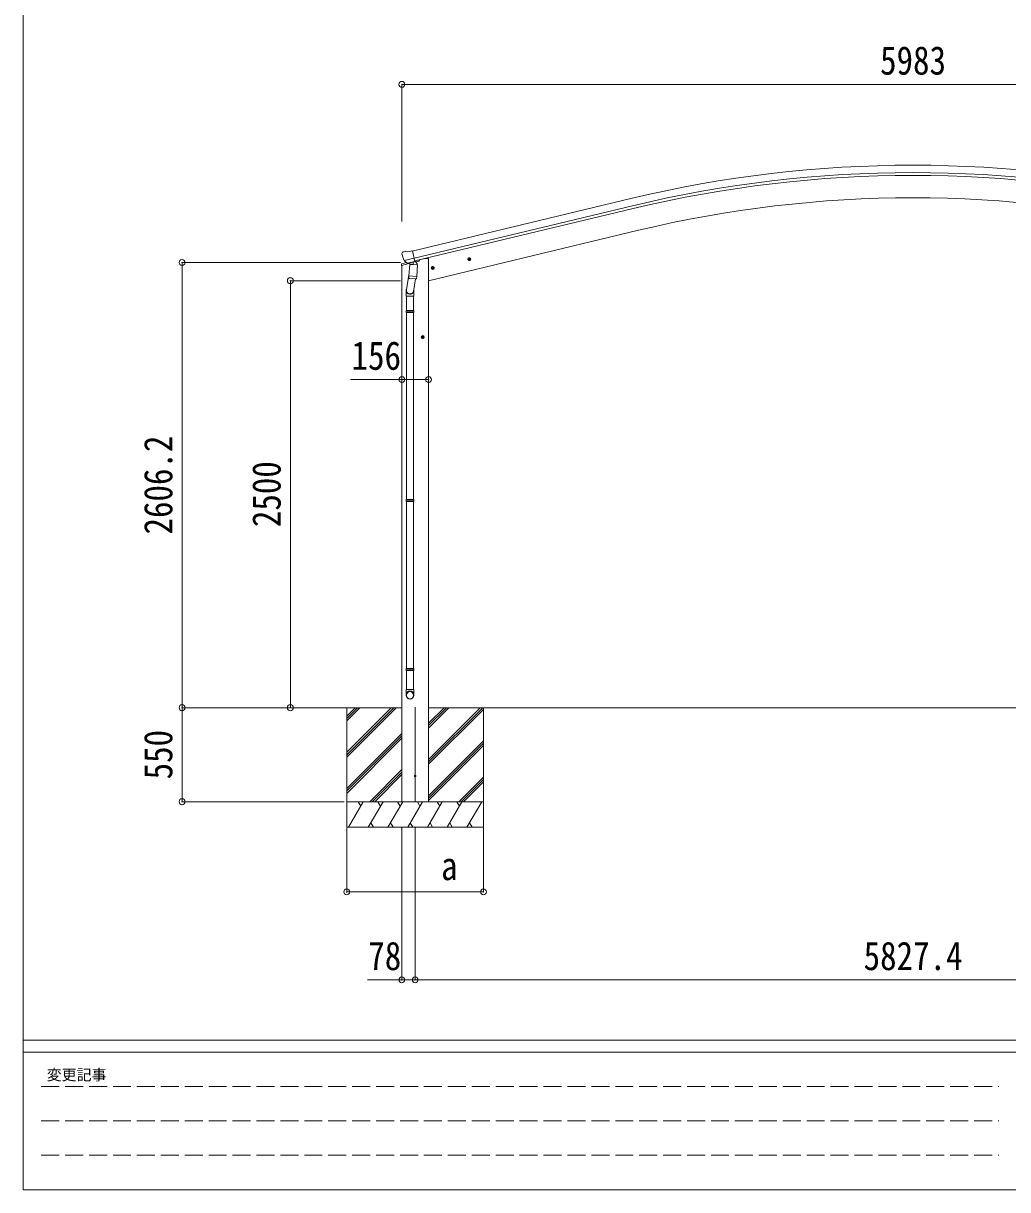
# Model space of a CAD drawing. Units: millimetres at full size. Extents: x -9783 to 9892, y -6828 to 6752.
# Drawn here: x -9783 to -4022, y -6828 to 0 of the extents above; entities that cross this region are included whole.
import ezdxf
from ezdxf.enums import TextEntityAlignment as Align

# ---------------------------------------------------------------- set-up
doc = ezdxf.new("R2010")
doc.units = ezdxf.units.MM
doc.header["$LTSCALE"] = 35
doc.header["$PDMODE"] = 32
doc.header["$PDSIZE"] = 35
doc.linetypes.add('DASHED3', pattern=[4, 3, -1])
for name, color, linetype, lineweight in [('0-0_0', 7, 'Continuous', 9), ('0-1_本体', 4, 'Continuous', 9), ('0-2_部品', 7, 'Continuous', 9), ('0-8_PARTS2', 2, 'Continuous', 9), ('0-A_寸法', 6, 'Continuous', 9), ('F-0_240', 7, 'Continuous', 9)]:
    doc.layers.add(name, color=color, linetype=linetype, lineweight=lineweight)
doc.styles.add('ＭＳ ゴシック', font='')
doc.styles.get('ＭＳ ゴシック').set_extended_font_data('MS Gothic')

msp = doc.modelspace()

# ---------------------------------------------------------------- linework, layer by layer
at = {"layer": '0-0_0'}
for p, q in [((-7567.49, -4006.79), (-8069.15, -4006.8)), ((-7889.94, -4055.39), (-7841.33, -4006.79)), ((-7889.94, -4069.54), (-7827.2, -4006.8)), ((-7889.94, -4083.68), (-7813.05, -4006.8)), ((-7889.94, -4295.81), (-7600.92, -4006.8)), ((-7889.94, -4281.67), (-7615.06, -4006.8)), ((-7889.94, -4267.52), (-7629.21, -4006.8)), ((-7889.94, -4006.8), (-7889.94, -4706.8)), ((-7411.49, -4097.44), (-7320.84, -4006.8)), ((-7411.49, -4111.59), (-7306.7, -4006.8)), ((-7411.49, -4125.73), (-7292.55, -4006.8)), ((-7411.49, -4323.72), (-7094.56, -4006.8)), ((-7411.49, -4309.57), (-7108.71, -4006.8)), ((-7411.49, -4337.86), (-7089.94, -4016.31)), ((-7410.99, -4006.8), (-1740.84, -4006.8)), ((-7089.94, -4006.8), (-7089.94, -4706.8)), ((-7889.94, -4479.66), (-7567.49, -4157.21)), ((-7889.94, -4493.8), (-7567.49, -4171.35)), ((-7889.94, -4507.94), (-7567.49, -4185.49)), ((-7411.49, -4521.71), (-7089.94, -4200.16)), ((-7411.49, -4535.85), (-7089.94, -4214.3)), ((-7411.49, -4549.99), (-7089.94, -4228.44)), ((-7754.94, -4556.8), (-7567.49, -4369.34)), ((-7740.8, -4556.8), (-7567.49, -4383.48)), ((-7726.66, -4556.8), (-7567.49, -4397.62)), ((-7234.44, -4556.8), (-7089.94, -4412.29)), ((-7220.3, -4556.8), (-7089.94, -4426.43)), ((-7206.16, -4556.8), (-7089.94, -4440.57)), ((-7089.94, -4556.8), (-7889.94, -4556.8)), ((-7879.65, -4706.8), (-7793.04, -4556.8)), ((-7808.05, -4582.78), (-7823.05, -4556.8)), ((-7764.18, -4706.8), (-7677.57, -4556.8)), ((-7692.58, -4582.78), (-7707.58, -4556.8)), ((-7648.71, -4706.8), (-7562.1, -4556.8)), ((-7577.11, -4582.78), (-7592.11, -4556.8)), ((-7422.94, -4556.8), (-7556.94, -4556.8)), ((-7533.24, -4706.8), (-7446.63, -4556.8)), ((-7461.63, -4582.78), (-7476.64, -4556.8)), ((-7417.77, -4706.8), (-7331.16, -4556.8)), ((-7346.16, -4582.78), (-7361.17, -4556.8)), ((-7302.3, -4706.8), (-7215.69, -4556.8)), ((-7245.69, -4556.8), (-7230.69, -4582.78)), ((-7186.83, -4706.8), (-7100.22, -4556.8)), ((-7889.94, -4706.8), (-7089.94, -4706.8)), ((-7749.18, -4680.82), (-7734.18, -4706.8)), ((-7633.71, -4680.82), (-7618.71, -4706.8)), ((-7518.24, -4680.82), (-7503.24, -4706.8)), ((-7402.77, -4680.82), (-7387.77, -4706.8)), ((-7287.3, -4680.82), (-7272.3, -4706.8)), ((-7171.83, -4680.82), (-7156.83, -4706.8))]:
    msp.add_line(p, q, dxfattribs=at)
at = {"layer": '0-1_本体'}
for p, q in [((-7506.54, -1333.07), (-6227.44, -1025.99)), ((-6217.36, -1067.97), (-7496.46, -1375.05)), ((-7492.53, -1391.41), (-6213.43, -1084.33)), ((-7411.97, -1506.8), (-6182.85, -1211.71)), ((-7411.97, -1506.8), (-6182.85, -1211.71)), ((-7567.47, -4556.8), (-7567.47, -1416.62)), ((-7538.9, -1400.29), (-7538.9, -1400.79)), ((-7431.97, -1377.42), (-7465.48, -1385.46)), ((-7411.97, -1377.42), (-7431.97, -1377.42)), ((-7411.97, -4556.8), (-7411.97, -1377.42))]:
    msp.add_line(p, q, dxfattribs=at)
for radius in [7073, 7029.83, 7013, 6882, 6882]:
    msp.add_arc((-4576.28, -7903.56), radius, 76.5, 103.5, dxfattribs=at)
at = {"layer": '0-2_部品'}
for p, q in [((-7567.19, -1348.98), (-7566.92, -1350.13)), ((-7562.97, -1340.4), (-7566.83, -1346.7)), ((-7559.88, -1338.16), (-7546.7, -1334.99)), ((-7532.14, -1337.67), (-7545.4, -1334.97)), ((-7532.14, -1337.67), (-7506.21, -1331.44)), ((-7569.31, -1417.12), (-7526.5, -1406.84)), ((-7569.31, -1410.23), (-7569.31, -1417.12)), ((-7540.08, -1400.84), (-7567.01, -1407.31)), ((-7553.14, -1389.29), (-7495.63, -1375.48)), ((-7536.29, -1404.2), (-7552.67, -1389.71)), ((-7533.58, -1404.76), (-7526.06, -1402.96)), ((-7532.74, -1404.65), (-7531.21, -1404.28)), ((-7531.21, -1404.28), (-7494.51, -1395.47)), ((-7529.37, -1404.51), (-7529.43, -1405.25)), ((-7528.67, -1406.29), (-7502.86, -1412.73)), ((-7521.75, -1411.64), (-7526.43, -1478.47)), ((-7476.06, -1414.83), (-7521.75, -1411.64)), ((-7519.98, -1408.46), (-7520.21, -1411.74)), ((-7500.46, -1397.29), (-7501.48, -1411.9)), ((-7494.51, -1395.47), (-7492.98, -1395.1)), ((-7491.43, -1393), (-7490.48, -1393.06)), ((-7490.48, -1393.06), (-7477.17, -1408.38)), ((-7486.8, -1397.31), (-7468.59, -1392.94)), ((-7480.74, -1481.67), (-7476.06, -1414.83)), ((-7477.17, -1408.38), (-7477.61, -1414.72)), ((-7464.76, -1384.92), (-7464.76, -1388.08)), ((-7376.99, -1429.67), (-7396.44, -1434.34)), ((-7394.01, -1433.76), (-7391.88, -1426.56)), ((-7388.85, -1439.2), (-7394.01, -1433.76)), ((-7391.88, -1426.56), (-7384.58, -1424.81)), ((-7384.38, -1441.73), (-7389.05, -1422.28)), ((-7384.58, -1424.81), (-7379.42, -1430.25)), ((-7163.07, -1378.31), (-7182.52, -1382.98)), ((-7180.09, -1382.4), (-7177.96, -1375.2)), ((-7174.93, -1387.84), (-7180.09, -1382.4)), ((-7177.96, -1375.2), (-7170.66, -1373.45)), ((-7170.46, -1390.37), (-7175.13, -1370.92)), ((-7170.66, -1373.45), (-7165.5, -1378.89)), ((-7526.07, -1473.35), (-7540.61, -1561.22)), ((-7527.29, -1490.94), (-7526.41, -1478.47)), ((-7526.89, -1492.3), (-7526.89, -1492.3)), ((-7480.74, -1481.67), (-7526.43, -1478.47)), ((-7525.44, -1493.08), (-7483.74, -1495.99)), ((-7487.28, -1495.75), (-7499.9, -1570.54)), ((-7480.75, -1481.67), (-7481.64, -1494.36)), ((-7542.76, -1598.38), (-7542.76, -1564.03)), ((-7496.76, -1563.73), (-7496.76, -1598.38)), ((-7496.76, -1598.38), (-7542.76, -1598.38)), ((-7540.76, -1598.38), (-7540.76, -1681.04)), ((-7498.76, -1598.38), (-7498.76, -1681.04)), ((-7542.76, -1683.04), (-7541.76, -1681.04)), ((-7496.76, -1683.04), (-7542.76, -1683.04)), ((-7496.76, -1691.04), (-7542.76, -1691.04)), ((-7497.76, -1681.04), (-7541.76, -1681.04)), ((-7497.76, -1693.04), (-7541.76, -1693.04)), ((-7540.76, -1693.04), (-7540.76, -2787.23)), ((-7498.76, -1693.04), (-7498.76, -2787.23)), ((-7496.76, -1683.04), (-7497.76, -1681.04)), ((-7496.76, -1691.04), (-7497.76, -1693.04)), ((-7496.76, -1683.04), (-7496.76, -1691.04)), ((-7435.25, -1836.92), (-7455.25, -1836.92)), ((-7452.76, -1836.92), (-7449, -1830.42)), ((-7449, -1843.42), (-7452.76, -1836.92)), ((-7449, -1830.42), (-7441.5, -1830.42)), ((-7445.25, -1846.92), (-7445.25, -1826.92)), ((-7441.5, -1830.42), (-7437.74, -1836.92)), ((-7542.76, -2789.23), (-7541.76, -2787.23)), ((-7542.76, -2789.23), (-7542.76, -2797.23)), ((-7496.76, -2789.23), (-7542.76, -2789.23)), ((-7542.76, -2797.23), (-7541.76, -2799.23)), ((-7496.76, -2797.23), (-7542.76, -2797.23)), ((-7497.76, -2787.23), (-7541.76, -2787.23)), ((-7497.76, -2799.23), (-7541.76, -2799.23)), ((-7540.76, -2799.23), (-7540.76, -3777.41)), ((-7498.76, -2799.23), (-7498.76, -3777.41)), ((-7496.76, -2789.23), (-7497.76, -2787.23)), ((-7496.76, -2797.23), (-7497.76, -2799.23)), ((-7496.76, -2789.23), (-7496.76, -2797.23)), ((-7542.76, -3779.41), (-7541.76, -3777.41)), ((-7542.76, -3779.41), (-7542.76, -3787.41)), ((-7496.76, -3779.41), (-7542.76, -3779.41)), ((-7542.76, -3787.41), (-7541.76, -3789.41)), ((-7496.76, -3787.41), (-7542.76, -3787.41)), ((-7497.76, -3777.41), (-7541.76, -3777.41)), ((-7497.76, -3789.41), (-7541.76, -3789.41)), ((-7540.76, -3789.41), (-7540.76, -3899.41)), ((-7498.76, -3789.41), (-7498.76, -3899.41)), ((-7496.76, -3779.41), (-7497.76, -3777.41)), ((-7496.76, -3787.41), (-7497.76, -3789.41)), ((-7496.76, -3779.41), (-7496.76, -3787.41)), ((-7496.76, -3899.41), (-7542.76, -3899.41)), ((-7542.76, -3933.56), (-7542.76, -3899.41)), ((-7496.76, -3933.56), (-7496.76, -3899.41))]:
    msp.add_line(p, q, dxfattribs=at)
for points in [[(-7500.78, -1396.89), (-7491.05, -1394.55), (-7506.21, -1331.44)], [(-7553.41, -1388.71), (-7552.82, -1389.55), (-7552.67, -1389.71)], [(-7500.78, -1396.89), (-7501.01, -1397.04), (-7525.78, -1402.99), (-7526.06, -1402.96)], [(-7379.42, -1430.25), (-7381.55, -1437.45), (-7388.85, -1439.2)], [(-7165.5, -1378.89), (-7167.63, -1386.09), (-7174.93, -1387.84)], [(-7542.76, -1683.04), (-7542.76, -1691.04), (-7541.76, -1693.04)], [(-7437.74, -1836.92), (-7441.5, -1843.42), (-7449, -1843.42)]]:
    msp.add_lwpolyline(points, dxfattribs=at)
for centre, radius in [((-7386.72, -1432), 8.5), ((-7386.72, -1432), 7.7), ((-7386.72, -1432), 6.5), ((-7172.79, -1380.65), 8.5), ((-7172.79, -1380.65), 7.7), ((-7172.79, -1380.65), 6.5), ((-7445.25, -1836.92), 8.5), ((-7445.25, -1836.92), 7.7), ((-7445.25, -1836.92), 6.5)]:
    msp.add_circle(centre, radius, dxfattribs=at)
at = {"layer": '0-2_部品', "color": 4}
msp.add_circle((-7489.72, -4406.8), 4.5, dxfattribs=at)
at = {"layer": '0-2_部品'}
for centre, radius, start, end in [((-7370.11, -1302.88), 202.4, 193.5, 205.09125), ((-7558.71, -1343.02), 5, 103.5, 148.5), ((-7546, -1337.91), 3, 78.5, 103.5), ((-7566.31, -1410.23), 3, 103.5, 180), ((-7532.86, -1404.16), 0.5, 248.23754, 283.5), ((-7529.87, -1404.47), 0.5, 356, 103.5), ((-7528.43, -1405.32), 1, 176, 256), ((-7502.5, -1411.76), 1.03, 250.03897, 351.96569), ((-7499.86, -1397.37), 0.604, 100.59842, 172.20595), ((-7493.1, -1394.62), 0.5, 283.5, 318.76246), ((-7469.76, -1388.08), 5, 283.5, 0), ((-7525.34, -1491.11), 1.95, 175.04017, 217.47766), ((-7525.3, -1491.08), 2, 217.40962, 266), ((-7483.61, -1494), 2, 266, 349.46843), ((-7512.76, -1564.03), 30, 177.45142, 180)]:
    msp.add_arc(centre, radius, start, end, dxfattribs=at)
for centre, major_axis, ratio, start_param, end_param in [((-7564.27, -1348.27), (-1.57, -2.57), 0.99628, 4.712389, 5.4996506), ((-7534.3, -1401.94), (-0.73, -2.92), 0.997631, 5.8041905, 6.6006116), ((-7534.24, -1401.71), (2.63, 3.16), 0.650902, 4.0958226, 4.1686332), ((-7534.28, -1401.84), (-0.73, -2.92), 0.997631, 0.3902369, 0.4789948), ((-7519.76, -1563.73), (23, 0), 0.996195, 2.5560258, 6.5663028), ((-7519.76, -1563.73), (21, 0), 0.996195, 2.9349147, 5.9512394), ((-7519.76, -3931.81), (-23, 0), 0.996195, 3.1415927, 6.2831853), ((-7519.76, -3933.56), (-23, 0), 0.996195, 3.1415927, 6.2831853), ((-7519.76, -3933.56), (0, -23.43), 0.981806, 4.712389, 7.8539816)]:
    msp.add_ellipse(centre, major_axis=major_axis, ratio=ratio, start_param=start_param, end_param=end_param, dxfattribs=at)
msp.add_ellipse((-7519.76, -3933.56), major_axis=(21, 0), ratio=0.996195, dxfattribs=at)
at = {"layer": '0-8_PARTS2', "color": 6}
msp.add_line((-7567.49, -357.8), (-1584.47, -357.8), dxfattribs=at)
at = {"layer": '0-8_PARTS2'}
msp.add_line((-7489.72, -4004.3), (-7489.72, -4559.3), dxfattribs=at)
at = {"layer": '0-A_寸法'}
for p, q in [((-7567.49, -357.8), (-7567.49, -1160.13)), ((-8853.77, -4006.8), (-8853.77, -1400.59)), ((-8853.77, -1400.59), (-7574.94, -1400.59)), ((-8220.06, -4006.8), (-8220.06, -1506.82)), ((-8220.06, -1506.82), (-7574.94, -1506.82)), ((-7567.49, -2085.55), (-7867.49, -2085.55)), ((-7411.49, -2085.55), (-7567.49, -2085.55)), ((-8853.77, -4006.8), (-8853.77, -4556.8)), ((-8853.77, -4006.8), (-7907.5, -4006.8)), ((-8853.77, -4006.8), (-7904.75, -4006.8)), ((-8220.06, -4006.8), (-7907.5, -4006.8)), ((-8853.77, -4556.8), (-7905.78, -4556.8)), ((-7889.94, -5084.7), (-7889.94, -4710.29)), ((-7567.72, -5599.68), (-7567.72, -4710.29)), ((-7489.72, -5599.68), (-7489.72, -4710.29)), ((-7089.94, -5084.7), (-7089.94, -4710.29)), ((-7889.94, -5084.7), (-7089.94, -5084.7)), ((-7567.72, -5599.68), (-7767.72, -5599.68)), ((-7567.72, -5599.68), (-7489.72, -5599.68)), ((-7489.72, -5599.68), (-1662.34, -5599.68))]:
    msp.add_line(p, q, dxfattribs=at)
for p in [(-7567.49, -357.8), (-8853.77, -1400.59), (-8220.06, -1506.82), (-7567.49, -2085.55), (-7411.49, -2085.55), (-8853.77, -4006.8), (-8220.06, -4006.8), (-8853.77, -4556.8), (-7889.94, -5084.7), (-7089.94, -5084.7), (-7567.72, -5599.68), (-7489.72, -5599.68)]:
    msp.add_point(p, dxfattribs=at)
at = {"layer": 'F-0_240', "color": 5}
for p, q in [((-9783.03, 6751.9), (-9783.03, -6828.1)), ((-9783.03, -5953.1), (9396.97, -5953.1)), ((-9783.03, -6023.1), (6285.75, -6023.1)), ((-9783.03, -6828.1), (9396.97, -6828.1))]:
    msp.add_line(p, q, dxfattribs=at)
at = {"layer": 'F-0_240', "color": 4, "linetype": 'DASHED3'}
for p, q in [((-9678.03, -6224.35), (-4074.25, -6224.35)), ((-9678.03, -6425.6), (-4074.25, -6425.6)), ((-9678.03, -6626.85), (-4074.25, -6626.85))]:
    msp.add_line(p, q, dxfattribs=at)

# ---------------------------------------------------------------- texts
at = {"layer": '0-A_寸法', "color": 7, "style": 'ＭＳ ゴシック', "width": 0.85}
for s, p in [('5983', (-4768.48, -350.8)), ('156', (-7861.86, -2078.55)), ('a', (-7338.06, -5065.7)), ('78', (-7763.97, -5592.68)), ('5827.4', (-4864.78, -5592.68))]:
    msp.add_text(s, height=166.8, dxfattribs=at).set_placement(p, align=Align.BOTTOM_LEFT)
for s, p in [('2606.2', (-8860.77, -2992.45)), ('2500', (-8227.06, -2949.31)), ('550', (-8860.77, -4426.17))]:
    msp.add_text(s, height=166.8, rotation=90, dxfattribs=at).set_placement(p, align=Align.BOTTOM_LEFT)
at = {"layer": 'F-0_240', "style": 'ＭＳ ゴシック'}
msp.add_text('変更記事', height=64.15, dxfattribs=at).set_placement((-9646.27, -6206.85), align=Align.BOTTOM_LEFT)

doc.saveas('drawing.dxf')
